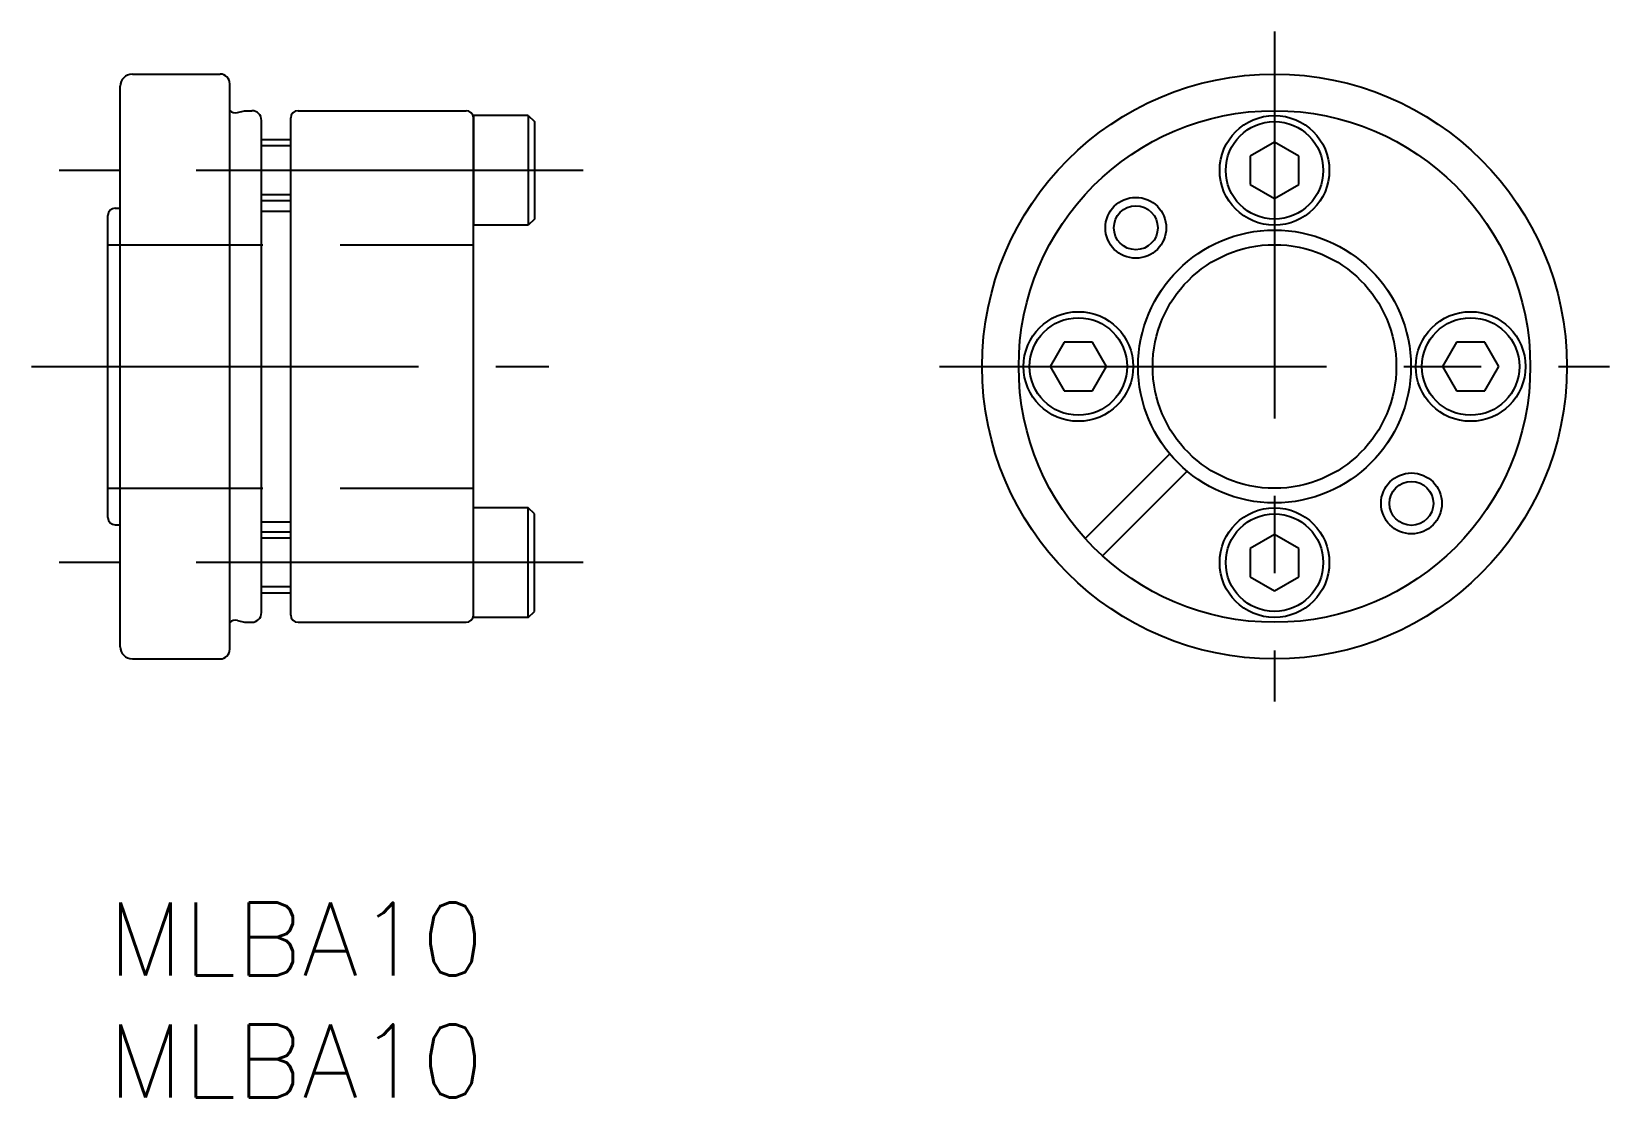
# Model space of a CAD drawing. Extents: x -3.1 to 61.6, y -8 to 35.7.
import ezdxf

# ---------------------------------------------------------------- set-up
doc = ezdxf.new("R2010")
doc.units = 0
doc.header["$LTSCALE"] = 0.5
doc.linetypes.add('CENTER', pattern=[50.8, 31.75, -6.35, 6.35, -6.35])
doc.linetypes.add('DASHED', pattern=[19.05, 12.7, -6.35])
for name, color, linetype in [('MSM_CENTER', 1, 'CENTER'), ('MSM_CONTINUOUS', 7, 'CONTINUOUS'), ('MSM_DASHED', 4, 'DASHED'), ('MSM_NARROW', 5, 'CONTINUOUS'), ('MSM_PART_NUMBER', 7, 'CONTINUOUS')]:
    doc.layers.add(name, color=color, linetype=linetype)
doc.styles.get("Standard").update_dxf_attribs({"font": 'txt.shx', "height": 3, "bigfont": 'bigfont.shx'})

msp = doc.modelspace()

# ---------------------------------------------------------------- linework, layer by layer
at = {"layer": 'MSM_CENTER'}
for p, q in [((47.878, 35.747), (47.878, 8.253)), ((19.5, 30.05), (-2, 30.05)), ((-3.137, 22), (18.1, 22)), ((34.131, 22), (61.625, 22)), ((19.5, 13.95), (-2, 13.95))]:
    msp.add_line(p, q, dxfattribs=at)
at = {"layer": 'MSM_CONTINUOUS'}
for p, q in [((1, 34), (4.6, 34)), ((0.5, 10.5), (0.5, 33.5)), ((5, 10.4), (5, 33.6)), ((5.312, 32.42), (5.61, 32.5)), ((5.61, 32.5), (5.9, 32.5)), ((7.8, 32.5), (14.7, 32.5)), ((6.3, 11.9), (6.3, 32.1)), ((7.5, 11.8), (7.5, 32.2)), ((15, 32.3), (15, 27.8)), ((17.25, 32.3), (15, 32.3)), ((15, 11.8), (15, 32.2)), ((17.25, 32.3), (17.25, 27.8)), ((17.25, 32.3), (17.5, 32.05)), ((17.5, 32.05), (17.5, 28.05)), ((7.5, 31.3), (6.3, 31.3)), ((47.878, 31.205), (46.878, 30.627)), ((48.878, 30.627), (47.878, 31.205)), ((46.878, 30.627), (46.878, 29.473)), ((48.878, 29.473), (48.878, 30.627)), ((46.878, 29.473), (47.878, 28.895)), ((47.878, 28.895), (48.878, 29.473)), ((0.3, 28.5), (0.5, 28.5)), ((7.5, 28.8), (6.3, 28.8)), ((0, 15.8), (0, 28.2)), ((6.3, 28.37), (7.5, 28.37)), ((17.5, 28.05), (17.25, 27.8)), ((17.25, 27.8), (15, 27.8)), ((39.251, 23), (38.674, 22)), ((40.406, 23), (39.251, 23)), ((40.983, 22), (40.406, 23)), ((55.351, 23), (54.774, 22)), ((56.506, 23), (55.351, 23)), ((57.083, 22), (56.506, 23)), ((38.674, 22), (39.251, 21)), ((40.406, 21), (40.983, 22)), ((54.774, 22), (55.351, 21)), ((56.506, 21), (57.083, 22)), ((39.251, 21), (40.406, 21)), ((55.351, 21), (56.506, 21)), ((43.581, 18.41), (40.108, 14.937)), ((44.288, 17.702), (40.816, 14.23)), ((15, 11.7), (15, 16.2)), ((17.25, 16.2), (15, 16.2)), ((17.25, 11.7), (17.25, 16.2)), ((17.5, 15.95), (17.25, 16.2)), ((6.3, 15.63), (7.5, 15.63)), ((17.5, 11.95), (17.5, 15.95)), ((0.3, 15.5), (0.5, 15.5)), ((7.5, 15.2), (6.3, 15.2)), ((47.878, 15.105), (46.878, 14.527)), ((48.878, 14.527), (47.878, 15.105)), ((46.878, 14.527), (46.878, 13.373)), ((48.878, 13.373), (48.878, 14.527)), ((46.878, 13.373), (47.878, 12.795)), ((47.878, 12.795), (48.878, 13.373)), ((7.5, 12.7), (6.3, 12.7)), ((17.25, 11.7), (15, 11.7)), ((17.25, 11.7), (17.5, 11.95)), ((5.312, 11.58), (5.61, 11.5)), ((5.61, 11.5), (5.9, 11.5)), ((7.8, 11.5), (14.7, 11.5)), ((1, 10), (4.6, 10))]:
    msp.add_line(p, q, dxfattribs=at)
for centre, radius in [((47.878, 22), 12), ((47.878, 22), 10.5), ((47.878, 30.05), 2.25), ((47.878, 30.05), 2), ((42.186, 27.692), 0.9), ((47.878, 22), 5.6), ((47.878, 22), 5), ((39.828, 22), 2.25), ((39.828, 22), 2), ((55.928, 22), 2.25), ((55.928, 22), 2), ((53.5, 16.379), 0.9), ((47.878, 13.95), 2.25), ((47.878, 13.95), 2)]:
    msp.add_circle(centre, radius, dxfattribs=at)
for centre, radius, start, end in [((1, 33.5), 0.5, 90, 180), ((4.6, 33.6), 0.4, 0, 90), ((5.229, 32.729), 0.32, 224.28087, 285), ((5.9, 32.1), 0.4, 0, 90), ((7.8, 32.2), 0.3, 90, 180), ((14.7, 32.2), 0.3, 0, 90), ((0.3, 28.2), 0.3, 90, 180), ((0.3, 15.8), 0.3, 180, 270), ((5.9, 11.9), 0.4, 270, 360), ((7.8, 11.8), 0.3, 180, 270), ((14.7, 11.8), 0.3, 270, 360), ((5.229, 11.271), 0.32, 75, 135.71913), ((1, 10.5), 0.5, 180, 270), ((4.6, 10.4), 0.4, 270, 0)]:
    msp.add_arc(centre, radius, start, end, dxfattribs=at)
at = {"layer": 'MSM_DASHED'}
for p, q in [((0, 27), (15, 27)), ((0, 17), (15, 17))]:
    msp.add_line(p, q, dxfattribs=at)
at = {"layer": 'MSM_NARROW'}
for p, q in [((7.5, 31.05), (6.3, 31.05)), ((7.5, 29.05), (6.3, 29.05)), ((7.5, 14.95), (6.3, 14.95)), ((7.5, 12.95), (6.3, 12.95))]:
    msp.add_line(p, q, dxfattribs=at)
for centre in [(42.186, 27.692), (53.5, 16.379)]:
    msp.add_circle(centre, 1.25, dxfattribs=at)

# ---------------------------------------------------------------- texts
at = {"layer": 'MSM_PART_NUMBER', "char_height": 3, "width": 121.09418, "attachment_point": 1}
for insert in [(0, 0), (0, -5)]:
    msp.add_mtext('{MLBA10}', dxfattribs=dict(at, insert=insert))

doc.saveas('drawing.dxf')
